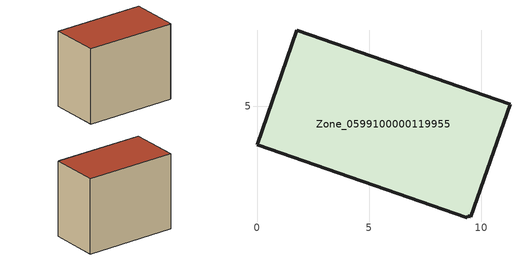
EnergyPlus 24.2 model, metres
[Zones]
Zone_0599100000119955
 floor ground (C_G): 9.52,0.09 9.39,0.13 9.36,0.05 0,3.28 1.77,8.38 11.27,5.1 z0
 wall outside (C_F): 11.27,5.1 1.77,8.38 0,3.28 9.36,0.05 9.39,0.13 9.52,0.09 11.27,5.1 z0:8.17
 roof outside (C_R): 9.39,0.13 9.52,0.09 11.27,5.1 1.77,8.38 0,3.28 9.36,0.05 z8.17
[BUILDING]
Pand.0599100000119955: North Axis=0; Terrain=City; Loads Convergence Tolerance Value=0.04; Temperature Convergence Tolerance Value=0.4; Solar Distribution=FullExterior; Maximum Number of Warmup Days=25; Minimum Number of Warmup Days=1
[Site:Location]
Rotterdam.The.Hague.AP_ZH_NLD Design_Conditions: Latitude=51.96; Longitude=4.45; Time Zone=1; Elevation=-4.5
[SITE:GROUNDTEMPERATURE:BUILDINGSURFACE]
18, 18, 18, 18, 18, 18, 18, 18, 18, 18, 18, 18
[MATERIAL] Thermal Absorptance=0.9; Solar Absorptance=0.7; Visible Absorptance=0.7
Name | Roughness | Thickness | Conductivity | Density | Specific Heat
G.TI.1992-2005 | MediumSmooth | 0.15 | 0.06 | 540 | 1210
F.TI.1992-2005 | Rough | 0.3 | 0.12 | 1920 | 840
R.TI.1992-2005 | MediumRough | 0.2 | 0.08 | 1500 | 1000
[CONSTRUCTION]
C_G: G.TI.1992-2005
C_F: F.TI.1992-2005
C_R: R.TI.1992-2005
[ZONE]
Zone_0599100000119955: Type=1; Multiplier=1; Ceiling Height=Autocalculate; Volume=Autocalculate; Floor Area=autocalculate; Part of Total Floor Area=Yes
[ZONEINFILTRATION:DESIGNFLOWRATE]
Infil_Zone_0599100000119955: Zone or ZoneList or Space or SpaceList=Zone_0599100000119955; Schedule=AlwaysOn; Design Flow Rate Calculation Method=Flow/Area; Flow Rate per Floor Area=0.0015; Constant Term Coefficient=1; Temperature Term Coefficient=0; Velocity Term Coefficient=0; Velocity Squared Term Coefficient=0
[HVACTEMPLATE:ZONE:IDEALLOADSAIRSYSTEM]
Zone_0599100000119955: Maximum Heating Supply Air Temperature=50; Minimum Cooling Supply Air Temperature=13; Maximum Heating Supply Air Humidity Ratio=0.0156; Minimum Cooling Supply Air Humidity Ratio=0.0077; Heating Limit=NoLimit; Cooling Limit=NoLimit; Dehumidification Control Type=ConstantSensibleHeatRatio; Cooling Sensible Heat Ratio=0.7; Dehumidification Setpoint=60; Humidification Control Type=None; Humidification Setpoint=30; Outdoor Air Method=None; Outdoor Air Flow Rate per Person=0.00944; Outdoor Air Flow Rate per Zone Floor Area=0; Outdoor Air Flow Rate per Zone=0; Demand Controlled Ventilation Type=None; Outdoor Air Economizer Type=NoEconomizer; Heat Recovery Type=None; Sensible Heat Recovery Effectiveness=0.7; Latent Heat Recovery Effectiveness=0.65
[ZONECONTROL:THERMOSTAT]
ThermostatControl_Zone_0599100000119955: Zone or ZoneList=Zone_0599100000119955; Control Type Schedule=DualSetpointControlType; Control 1=Thermostat_Zone_0599100000119955; Temperature Difference Between Cutout And Setpoint=0
[THERMOSTATSETPOINT:DUALSETPOINT]
Thermostat_Zone_0599100000119955: Heating Setpoint Temperature Schedule=HeatingSetpoint_Zone_0599100000119955; Cooling Setpoint Temperature Schedule=CoolingSetpoint_Zone_0599100000119955
[SCHEDULE:COMPACT]
HeatingSetpoint_Zone_0599100000119955: Through: 12/31, For: AllDays, Until: 24:00, 21
CoolingSetpoint_Zone_0599100000119955: Through: 12/31, For: AllDays, Until: 24:00, 24
DualSetpointControlType: Through: 12/31, For: AllDays, Until: 24:00, 4
AlwaysOn: Through: 12/31, For: AllDays, Until: 24:00, 1
